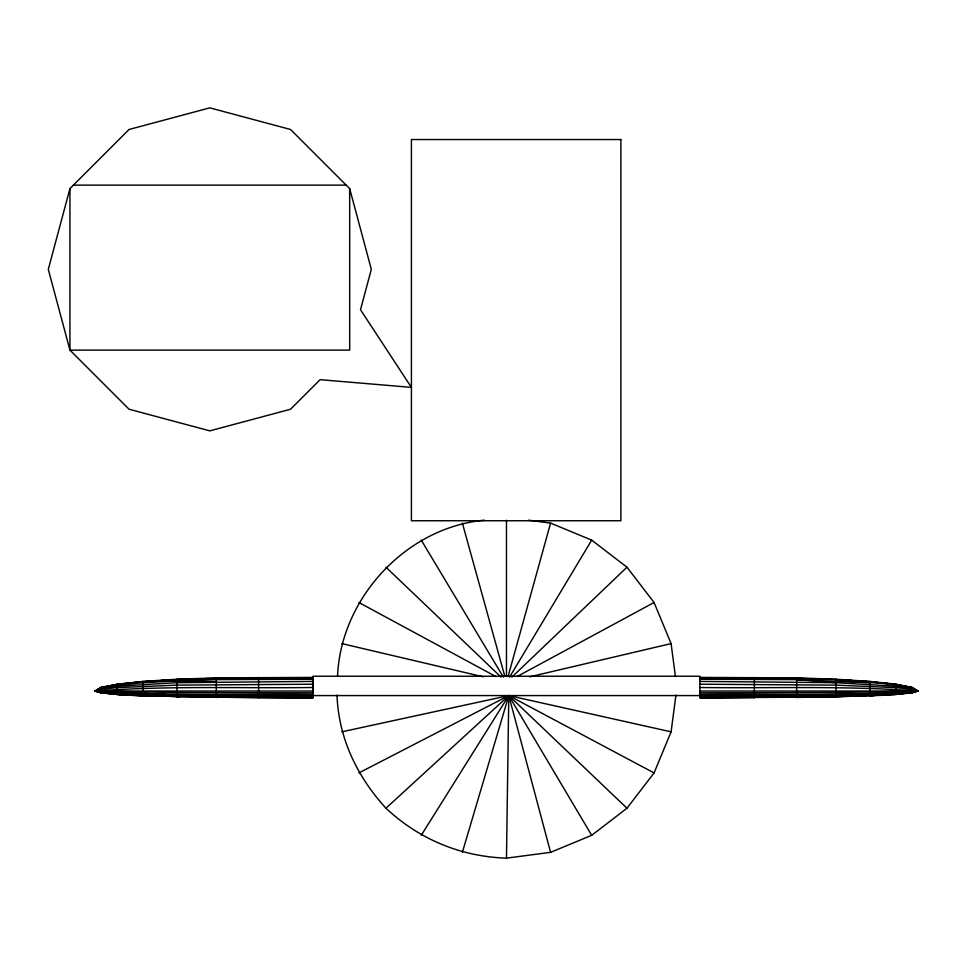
<?xml version="1.0" encoding="UTF-8"?>
<svg xmlns="http://www.w3.org/2000/svg" width="966" height="966" viewBox="0 0 966 966"><rect width="100%" height="100%" fill="white"/><g stroke="black" fill="none" stroke-linecap="round" stroke-linejoin="round"><path stroke-width="1.45" d="M313.044 696.112L313.044 676.236L699.903 676.236L699.903 697.838L836.025 696.921L895.82 694.433L912.133 692.791L917.7 691.028L912.133 687.502L895.82 684.218L869.859 681.404L836.025 679.243L796.636 677.878L699.903 677.42M313.044 682.286L313.044 694.433C240.498 693.516 167.637 696.281 95.26 691.028L100.814 687.502L117.14 684.218L143.101 681.404L176.923 679.243L216.324 677.878L313.044 677.42M506.474 676.285L506.474 520.3M337.013 695.073C338.523 738.193 357.166 776.652 385.965 808.228C419.22 839.357 460.951 856.649 506.474 858.146L508.792 695.58L671.092 731.83L675.934 695.073M337.545 676.333C340.648 598.22 406.312 527.279 484.425 520.203M69.938 188.611L48.3 269.357L69.938 350.115L129.058 409.234L209.803 430.86L290.561 409.234L320.12 379.674L411.419 387.378L360.499 309.736L371.318 269.357L349.68 188.611L290.561 129.492L209.803 107.854L129.058 129.492L69.938 188.611L69.938 350.115L349.68 350.115L349.68 188.611M508.08 676.49L550.584 523.101L591.687 540.127L626.982 567.211L654.067 602.506L671.092 643.61L675.403 676.333M462.364 852.338L508.792 695.58L654.067 772.933L671.092 731.83M509.577 677.118L591.687 540.127M421.261 835.312L508.792 695.58L626.982 808.228L654.067 772.933M511.908 677.094L626.982 567.211M385.965 808.228L508.792 695.58L591.687 835.312L626.982 808.228M517.015 676.586L654.067 602.506M358.881 772.933L508.792 695.58L550.584 852.338L506.474 858.146M99.703 688.927L95.26 691.028L100.814 692.791L117.14 694.433L143.101 695.846L258.598 697.838L313.044 697.838L313.044 695.846C240.546 694.554 167.42 698.454 95.26 691.028L100.814 687.599L115.775 684.677M550.584 852.338L591.687 835.312M99.426 689.579L95.26 691.028C121.837 697.211 149.815 694.88 176.923 696.752L179.845 696.8M833.103 696.8L836.025 696.752C863.145 694.82 891.123 697.223 917.7 691.028L912.133 687.599L895.82 684.411L879.954 682.745M879.954 695.061L869.859 695.701L912.133 692.731L917.7 691.028L912.133 687.623L895.82 684.459L869.859 681.73L836.025 679.641C862.867 684.314 892.379 680.281 917.7 691.028L909.163 692.851M906.205 686.85L912.133 687.901L917.7 691.028L912.133 692.55L884.276 694.783M912.133 688.396L917.7 691.028L909.163 692.562M529.791 676.804L671.092 643.61M699.903 681.404L836.025 682.696L895.82 686.21L912.133 688.541L917.7 691.028C845.528 698.454 772.414 694.554 699.903 695.846M341.855 731.83L508.792 695.58M106.755 686.85L100.814 687.901L95.26 691.028L100.814 692.731L117.14 694.312L143.101 695.677M913.522 691.753L917.7 691.028L912.133 689.265L895.82 687.623L836.025 685.135L699.903 684.218M699.903 687.502C772.45 688.456 845.335 685.582 917.7 691.028C845.31 696.281 772.462 693.516 699.903 694.433M117.14 684.411L143.101 681.67M238.191 678.023L176.923 679.641L143.101 681.73L117.14 684.459L100.814 687.623L95.26 691.028L100.814 692.586L114.169 693.781M122.911 684.435L125.785 684.157M913.522 691.427L917.7 691.028L699.903 691.028M898.778 693.781L906.205 693.117M917.7 691.028L836.025 692.55L699.903 692.791M898.778 693.347L901.749 693.117M146.035 681.489L156.335 680.849M160.742 680.583L172.516 679.847M875.631 695.013L863.978 695.46M884.276 694.602L895.82 694.047L836.025 693.974M895.82 693.974L836.025 696.136L699.903 696.921M176.923 679.569L195.893 678.941M206.108 678.591L313.044 677.878M844.852 696.003L833.103 696.305M143.101 681.73L216.324 679.641L313.044 679.243M313.044 681.404L176.923 682.696L117.14 686.21L100.814 688.541L95.26 691.028L100.814 692.55L128.671 694.602M836.025 696.715L699.903 697.645L754.349 697.597M796.636 697.416L822.899 696.981M176.923 696.257L179.845 696.232L168.096 696.003M773.307 696.969L699.903 697.066M73.404 185.134L346.202 185.134M699.903 677.878L796.636 678.325L836.025 679.569M699.903 679.243L796.636 679.641L869.859 682.696M313.044 684.218L176.923 685.135L117.14 687.623L100.814 689.265L95.26 691.028L105.27 692.682M313.044 687.502C240.498 688.456 167.625 685.582 95.26 691.028L100.814 687.973L117.14 685.135L143.101 682.696L176.923 680.825L216.324 681.73M313.044 691.028L95.26 691.028L99.426 691.753M313.044 692.791L176.923 692.55L95.26 691.028L99.426 691.427M313.044 695.58L699.903 695.58M313.044 696.921L176.923 696.136L117.14 693.974M313.044 697.066L239.653 696.969M774.768 678.023L796.636 678.253M176.923 696.715L313.044 697.645L190.061 696.981M135.892 695.025L148.981 695.46M117.14 694.337L128.671 694.759M137.329 695.013L143.101 695.291M143.101 693.431L176.923 695.194M840.444 679.847L852.205 680.583M856.625 680.849L866.913 681.489M117.14 693.431L143.101 695.194M111.199 693.117L114.169 693.347M796.636 679.641L836.025 682.696M871.296 681.827L877.068 682.431M528.535 520.203L550.584 523.101M900.264 685.788L903.234 686.319M341.855 643.61L483.169 676.804M358.881 602.506L495.932 676.586M385.965 567.211L501.052 677.094M421.261 540.127L503.383 677.118M462.364 523.101L504.868 676.49M912.133 687.502L912.133 692.791M895.82 684.218L895.82 694.433M869.859 681.404L869.859 695.846M836.025 679.243L836.025 696.921M796.636 677.878L796.636 697.597M754.349 677.42L754.349 697.838M258.598 677.42L258.598 697.838M216.324 677.878L216.324 697.597M176.923 679.243L176.923 696.921M143.101 681.404L143.101 695.846M117.14 684.218L117.14 694.433M100.814 687.502L100.814 692.791M620.872 139.539L411.419 139.539L411.419 520.746L620.872 520.746L620.872 139.539"/></g></svg>
